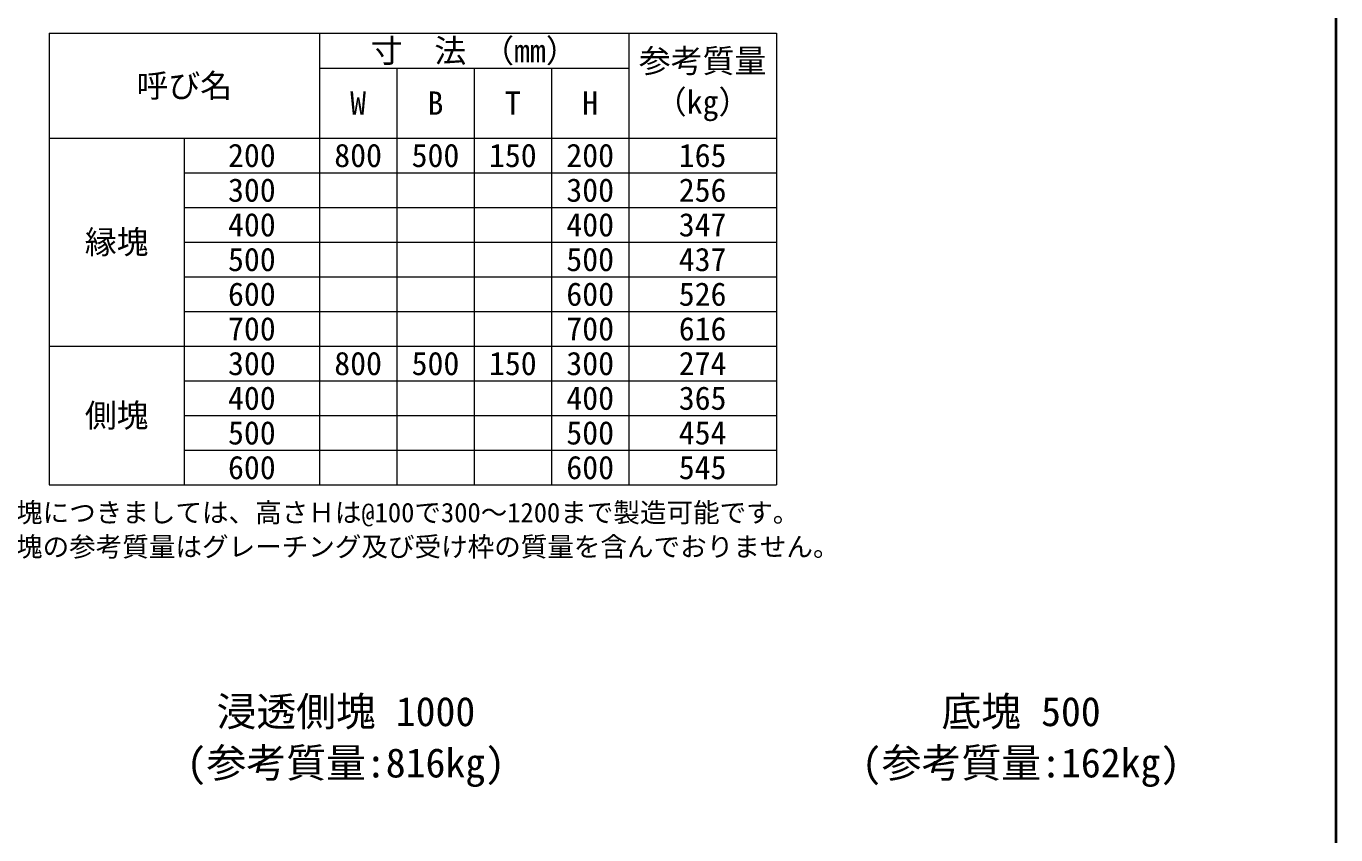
# Model space of a CAD drawing. Units: millimetres at full size, sheet at 1:30; details may follow other scales. Extents: x 19038 to 49388, y -43687 to -27642.
# Drawn here: x 20846 to 24038, y -39734 to -37764 of the extents above; entities that cross this region are included whole.
import ezdxf
from ezdxf.enums import TextEntityAlignment as Align

# ---------------------------------------------------------------- set-up
doc = ezdxf.new("R2010")
doc.units = ezdxf.units.MM
doc.header["$LTSCALE"] = 30
for name, color, linetype, lineweight in [('0_2', 7, 'Continuous', 9), ('Defpoints_3', 7, 'Continuous', 13), ('図枠', 7, 'Continuous', 5)]:
    doc.layers.add(name, color=color, linetype=linetype, lineweight=lineweight)
doc.styles.add('ＭＳ ゴシック', font='')
doc.styles.get('ＭＳ ゴシック').set_extended_font_data('MS Gothic')

msp = doc.modelspace()

# ---------------------------------------------------------------- linework, layer by layer
at = {"layer": '0_2', "lineweight": 13}
for p, q in [((20901.63, -37781.31), (22674.36, -37781.31)), ((20901.63, -37781.31), (20901.63, -38881.52)), ((21560.58, -37781.31), (21560.58, -38881.52)), ((22314.79, -37781.31), (22314.79, -38881.52)), ((22674.36, -37781.31), (22674.36, -38881.52)), ((21560.58, -37866.38), (22314.79, -37866.38)), ((21749.13, -37866.38), (21749.13, -38881.52)), ((21937.68, -37866.38), (21937.68, -38881.52)), ((22126.24, -37866.38), (22126.24, -38881.52)), ((20901.63, -38036.52), (22674.36, -38036.52)), ((21231.1, -38036.52), (21231.1, -38881.52)), ((21231.1, -38121.02), (21560.58, -38121.02)), ((22126.24, -38121.02), (22674.36, -38121.02)), ((21231.1, -38205.52), (21560.58, -38205.52)), ((22126.24, -38205.52), (22674.36, -38205.52)), ((21231.1, -38290.02), (21560.58, -38290.02)), ((22126.24, -38290.02), (22674.36, -38290.02)), ((21231.1, -38374.52), (21560.58, -38374.52)), ((22126.24, -38374.52), (22674.36, -38374.52)), ((21231.1, -38459.02), (21560.58, -38459.02)), ((22126.24, -38459.02), (22674.36, -38459.02)), ((20901.63, -38543.52), (22674.36, -38543.52)), ((21231.1, -38628.02), (21560.58, -38628.02)), ((22126.24, -38628.02), (22674.36, -38628.02)), ((21231.1, -38712.52), (21560.58, -38712.52)), ((22126.24, -38712.52), (22674.36, -38712.52)), ((21231.1, -38797.02), (21560.58, -38797.02)), ((22126.24, -38797.02), (22674.36, -38797.02)), ((20901.63, -38881.52), (22674.36, -38881.52))]:
    msp.add_line(p, q, dxfattribs=at)
at = {"layer": 'Defpoints_3', "color": 8, "lineweight": 0}
for p, q in [((21560.58, -38121.02), (22126.24, -38121.02)), ((21560.58, -38205.52), (22126.24, -38205.52)), ((21560.58, -38290.02), (22126.24, -38290.02)), ((21560.58, -38374.52), (22126.24, -38374.52)), ((21560.58, -38459.02), (22126.24, -38459.02)), ((21560.58, -38628.02), (22126.24, -38628.02)), ((21560.58, -38712.52), (22126.24, -38712.52)), ((21560.58, -38797.02), (22126.24, -38797.02))]:
    msp.add_line(p, q, dxfattribs=at)
at = {"layer": '図枠', "lineweight": 40}
msp.add_line((24037.99, -35026.71), (24037.99, -41951.71), dxfattribs=at)

# ---------------------------------------------------------------- texts
at = {"layer": '0_2', "style": 'ＭＳ ゴシック'}
for s, p in [('寸\u3000法 （mm）', (21937.68, -37823.84)), ('呼び名', (21231.1, -37908.91)), ('W', (21654.85, -37951.45)), ('B', (21843.41, -37951.45)), ('T', (22031.96, -37951.45)), ('H', (22220.51, -37951.45)), ('200', (21395.84, -38078.77)), ('800', (21654.85, -38078.77)), ('500', (21843.41, -38078.77)), ('150', (22031.96, -38078.77)), ('200', (22220.51, -38078.77)), ('165', (22494.58, -38078.77)), ('300', (21395.84, -38163.27)), ('300', (22220.51, -38163.27)), ('256', (22494.58, -38163.27)), ('400', (21395.84, -38247.77)), ('400', (22220.51, -38247.77)), ('347', (22494.58, -38247.77)), ('縁塊', (21066.36, -38290.02)), ('500', (21395.84, -38332.27)), ('500', (22220.51, -38332.27)), ('437', (22494.58, -38332.27)), ('600', (21395.84, -38416.77)), ('600', (22220.51, -38416.77)), ('526', (22494.58, -38416.77)), ('700', (21395.84, -38501.27)), ('700', (22220.51, -38501.27)), ('616', (22494.58, -38501.27)), ('300', (21395.84, -38585.77)), ('800', (21654.85, -38585.77)), ('500', (21843.41, -38585.77)), ('150', (22031.96, -38585.77)), ('300', (22220.51, -38585.77)), ('274', (22494.58, -38585.77)), ('400', (21395.84, -38670.27)), ('400', (22220.51, -38670.27)), ('365', (22494.58, -38670.27)), ('側塊', (21066.36, -38712.52)), ('500', (21395.84, -38754.77)), ('500', (22220.51, -38754.77)), ('454', (22494.58, -38754.77)), ('600', (21395.84, -38839.27)), ('600', (22220.51, -38839.27)), ('545', (22494.58, -38839.27))]:
    msp.add_text(s, height=56.96, dxfattribs=at).set_placement(p, align=Align.MIDDLE_CENTER)
for s, height, p in [('参考質量', 56.96, (22339.18, -37820.06)), ('（kg）', 56.96, (22378.03, -37920.06)), ('注(1)側塊につきましては、高さＨは@100で300～1200まで製造可能です。', 47.47, (20594.69, -38925.25)), ('\u3000(2)縁塊の参考質量はグレーチング及び受け枠の質量を含んでおりません。', 47.47, (20594.69, -39008.58)), ('浸透側塊 1000', 71.21, (21309.7, -39398.3)), ('底塊 500', 71.21, (23076.89, -39398.28)), ('(参考質量:816kg)', 71.21, (21236.86, -39523.3)), ('(参考質量:162kg)', 71.21, (22882.64, -39523.28))]:
    msp.add_text(s, height=height, dxfattribs=at).set_placement(p, align=Align.TOP_LEFT)

doc.saveas('drawing.dxf')
